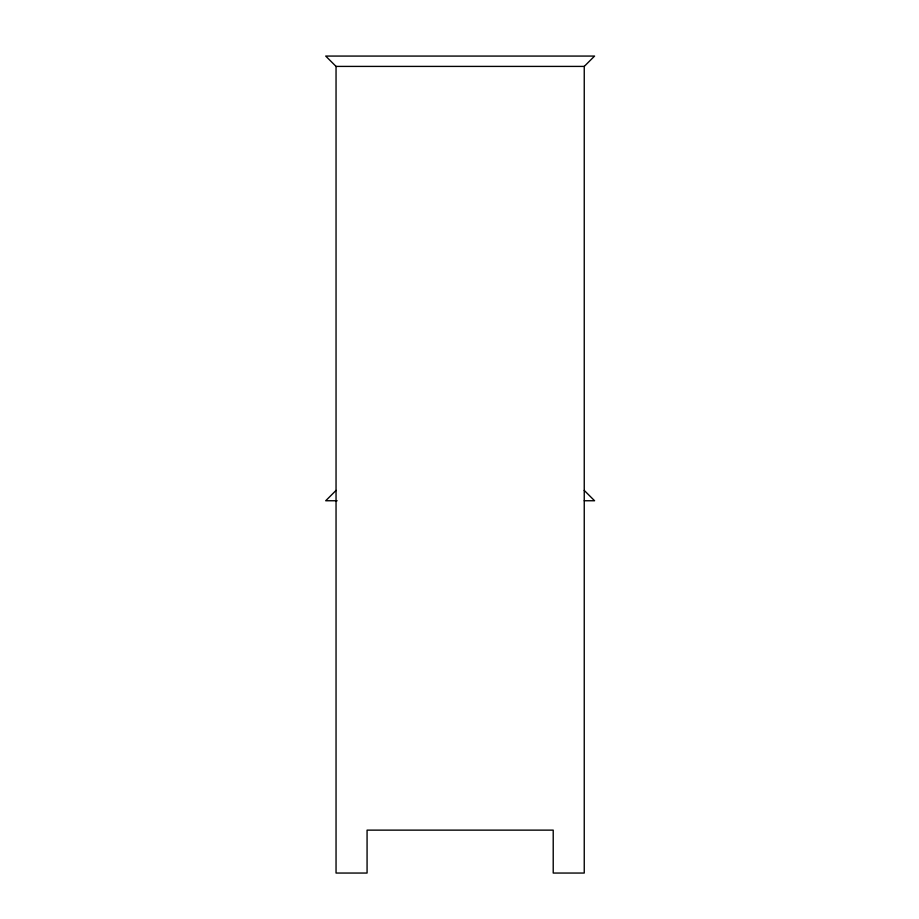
<?xml version="1.0" encoding="UTF-8"?>
<svg xmlns="http://www.w3.org/2000/svg" width="919" height="919" viewBox="0 0 919 919"><rect width="100%" height="100%" fill="white"/><g stroke="black" fill="none" stroke-linecap="round" stroke-linejoin="round"><path stroke-width="1.38" d="M584.243 66.409L594.582 56.07L325.705 56.07L336.044 66.409L336.044 873.05L367.072 873.05L367.072 830.133L553.215 830.133L553.215 873.05L584.243 873.05L584.243 66.409L336.044 66.409M336.044 490.413L325.705 500.752L337.147 500.752M584.243 500.752L594.582 500.752L584.243 490.413"/></g></svg>
